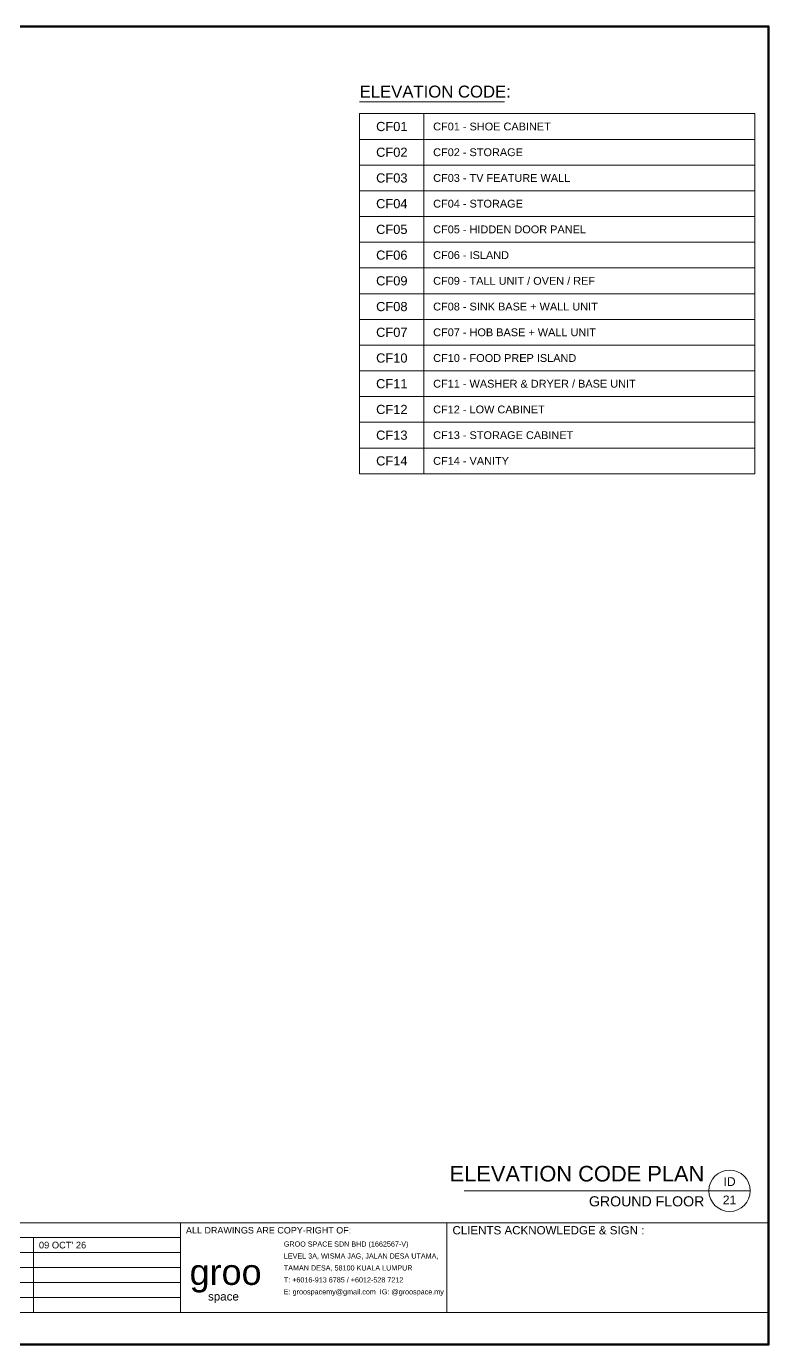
# Model space of a CAD drawing. Header units: millimetres. Extents: x 5 to 415, y 5 to 292.
# Drawn here: x 253.5 to 415, y 5 to 292 of the extents above; entities that cross this region are included whole.
import ezdxf
from ezdxf.enums import TextEntityAlignment as Align

# ---------------------------------------------------------------- set-up
doc = ezdxf.new("R2010")
doc.units = ezdxf.units.MM
for name, color, linetype, lineweight in [('0-SHEET', 7, 'CONTINUOUS', 50), ('0-TITLE', 7, 'CONTINUOUS', 18), ('0-TITLE-TXT', 7, 'CONTINUOUS', 13), ('I-NOTE', 1, 'CONTINUOUS', 13), ('I-SYMB', 6, 'CONTINUOUS', 18), ('I-TEXT', 7, 'CONTINUOUS', 13)]:
    doc.layers.add(name, color=color, linetype=linetype, lineweight=lineweight)
doc.styles.get("Standard").update_dxf_attribs({"font": 'arial.ttf'})

msp = doc.modelspace()

# ---------------------------------------------------------------- linework, layer by layer
at = {"layer": '0-SHEET'}
msp.add_lwpolyline([(5, 5), (415, 5), (415, 292), (5, 292)], close=True, dxfattribs=at)
at = {"layer": '0-TITLE'}
for p, q in [((5, 31.5), (415, 31.5)), ((287, 12), (287, 31.5)), ((345, 12), (345, 31.5)), ((219, 28.3), (287, 28.3)), ((255, 12), (255, 28.3)), ((219, 25.04), (287, 25.04)), ((219, 21.78), (287, 21.78)), ((219, 18.52), (287, 18.52)), ((219, 15.26), (287, 15.26)), ((5, 12), (415, 12))]:
    msp.add_line(p, q, dxfattribs=at)
at = {"layer": 'I-NOTE', "color": 1}
msp.add_line((326, 275.6), (357.5, 275.6), dxfattribs=at)
at = {"layer": 'I-TEXT'}
for p, q in [((348.75, 38.5), (402, 38.5)), ((402, 38.5), (411, 38.5))]:
    msp.add_line(p, q, dxfattribs=at)
for points in [[(326, 267.4), (340, 267.4), (340, 273), (326, 273)], [(340, 267.4), (412, 267.4), (412, 273), (340, 273)], [(326, 261.8), (340, 261.8), (340, 267.4), (326, 267.4)], [(340, 261.8), (412, 261.8), (412, 267.4), (340, 267.4)], [(326, 256.2), (340, 256.2), (340, 261.8), (326, 261.8)], [(340, 256.2), (412, 256.2), (412, 261.8), (340, 261.8)], [(326, 250.6), (340, 250.6), (340, 256.2), (326, 256.2)], [(340, 250.6), (412, 250.6), (412, 256.2), (340, 256.2)], [(326, 245), (340, 245), (340, 250.6), (326, 250.6)], [(340, 245), (412, 245), (412, 250.6), (340, 250.6)], [(326, 239.4), (340, 239.4), (340, 245), (326, 245)], [(340, 239.4), (412, 239.4), (412, 245), (340, 245)], [(326, 233.8), (340, 233.8), (340, 239.4), (326, 239.4)], [(340, 233.8), (412, 233.8), (412, 239.4), (340, 239.4)], [(326, 228.2), (340, 228.2), (340, 233.8), (326, 233.8)], [(340, 228.2), (412, 228.2), (412, 233.8), (340, 233.8)], [(326, 222.6), (340, 222.6), (340, 228.2), (326, 228.2)], [(340, 222.6), (412, 222.6), (412, 228.2), (340, 228.2)], [(326, 217), (340, 217), (340, 222.6), (326, 222.6)], [(340, 217), (412, 217), (412, 222.6), (340, 222.6)], [(326, 211.4), (340, 211.4), (340, 217), (326, 217)], [(340, 211.4), (412, 211.4), (412, 217), (340, 217)], [(326, 205.8), (340, 205.8), (340, 211.4), (326, 211.4)], [(340, 205.8), (412, 205.8), (412, 211.4), (340, 211.4)], [(326, 200.2), (340, 200.2), (340, 205.8), (326, 205.8)], [(340, 200.2), (412, 200.2), (412, 205.8), (340, 205.8)], [(326, 194.6), (340, 194.6), (340, 200.2), (326, 200.2)], [(340, 194.6), (412, 194.6), (412, 200.2), (340, 200.2)]]:
    msp.add_lwpolyline(points, close=True, dxfattribs=at)
msp.add_circle((406.5, 38.5), 4.5, dxfattribs=at)

# ---------------------------------------------------------------- texts
at = {"layer": '0-TITLE-TXT'}
for s, height, p in [('ALL DRAWINGS ARE COPY-RIGHT OF:', 1.4, (288.2, 29.9)), ('CLIENTS ACKNOWLEDGE & SIGN :', 1.8, (346.2, 29.9)), ("09 OCT' 26", 1.45, (256.2, 26.67)), ('GROO SPACE SDN BHD (1662567-V)', 1.12, (309.5, 26.9)), ('LEVEL 3A, WISMA JAG, JALAN DESA UTAMA,', 1.12, (309.5, 24.3)), ('TAMAN DESA, 58100 KUALA LUMPUR', 1.12, (309.5, 21.7)), ('T: +6016-913 6785 / +6012-528 7212', 1.12, (309.5, 19.1)), ('E: groospacemy@gmail.com  IG: @groospace.my', 1.12, (309.5, 16.5))]:
    msp.add_text(s, height=height, dxfattribs=at).set_placement(p, align=Align.MIDDLE_LEFT)
for s, height, p in [('groo', 5.6, (289, 18)), ('space', 1.8, (293, 14.6))]:
    msp.add_text(s, height=height, dxfattribs=at).set_placement(p)
at = {"layer": 'I-NOTE', "color": 1}
msp.add_text('ELEVATION CODE:', height=2.6, dxfattribs=at).set_placement((326, 276.5))
for s, p in [('CF01 - SHOE CABINET', (342, 270.2)), ('CF02 - STORAGE', (342, 264.6)), ('CF03 - TV FEATURE WALL', (342, 259)), ('CF04 - STORAGE', (342, 253.4)), ('CF05 - HIDDEN DOOR PANEL', (342, 247.8)), ('CF06 - ISLAND', (342, 242.2)), ('CF09 - TALL UNIT / OVEN / REF', (342, 236.6)), ('CF08 - SINK BASE + WALL UNIT', (342, 231)), ('CF07 - HOB BASE + WALL UNIT', (342, 225.4)), ('CF10 - FOOD PREP ISLAND', (342, 219.8)), ('CF11 - WASHER & DRYER / BASE UNIT', (342, 214.2)), ('CF12 - LOW CABINET', (342, 208.6)), ('CF13 - STORAGE CABINET', (342, 203)), ('CF14 - VANITY', (342, 197.4))]:
    msp.add_text(s, height=1.7, dxfattribs=at).set_placement(p, align=Align.MIDDLE_LEFT)
at = {"layer": 'I-SYMB', "color": 6}
for s, p in [('CF01', (333, 270.2)), ('CF02', (333, 264.6)), ('CF03', (333, 259)), ('CF04', (333, 253.4)), ('CF05', (333, 247.8)), ('CF06', (333, 242.2)), ('CF09', (333, 236.6)), ('CF08', (333, 231)), ('CF07', (333, 225.4)), ('CF10', (333, 219.8)), ('CF11', (333, 214.2)), ('CF12', (333, 208.6)), ('CF13', (333, 203)), ('CF14', (333, 197.4))]:
    msp.add_text(s, height=2, dxfattribs=at).set_placement(p, align=Align.MIDDLE_CENTER)
at = {"layer": 'I-TEXT'}
msp.add_text('ELEVATION CODE PLAN', height=3.4, dxfattribs=at).set_placement((401, 39.5), align=Align.BOTTOM_RIGHT)
for s, p in [('ID', (406.5, 40.5)), ('21', (406.5, 36.5))]:
    msp.add_text(s, height=1.9, dxfattribs=at).set_placement(p, align=Align.MIDDLE_CENTER)
msp.add_text('GROUND FLOOR', height=2.2, dxfattribs=at).set_placement((401, 37.3), align=Align.TOP_RIGHT)

doc.saveas('drawing.dxf')
